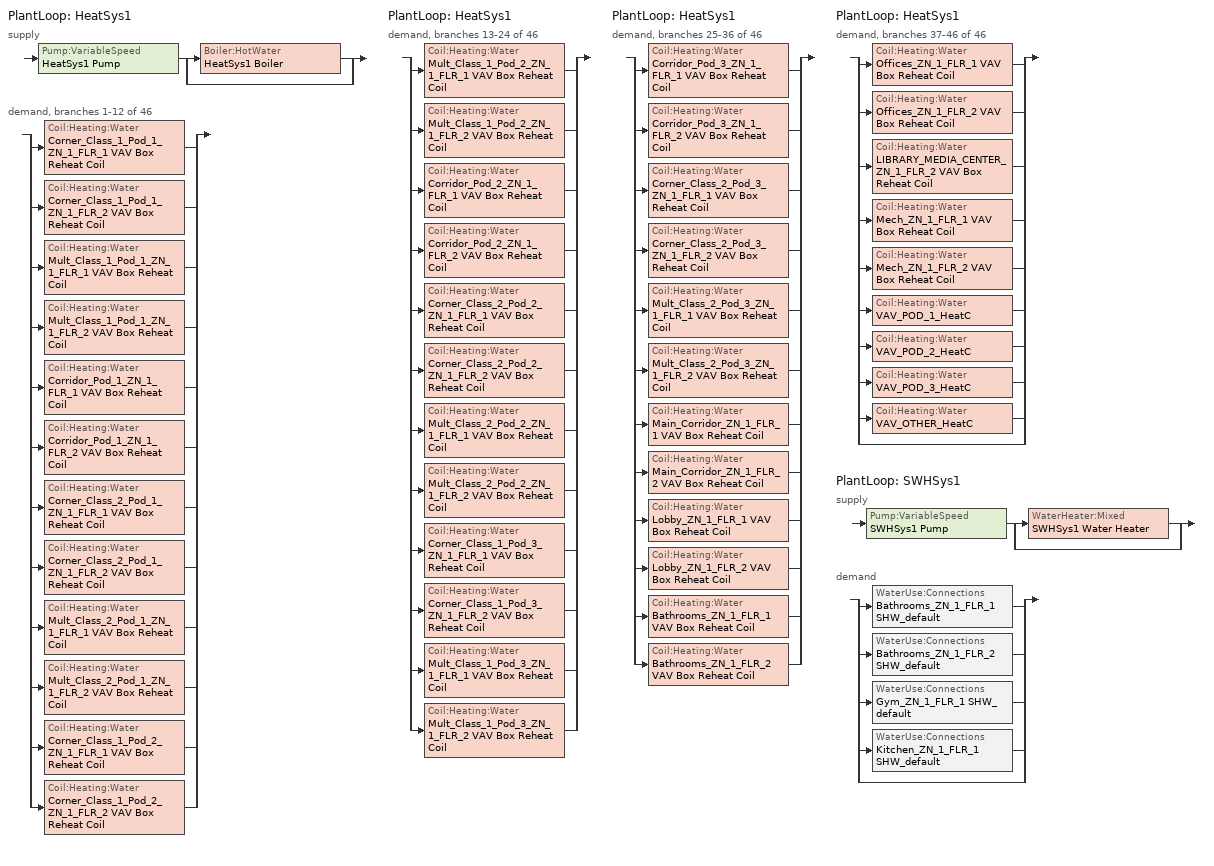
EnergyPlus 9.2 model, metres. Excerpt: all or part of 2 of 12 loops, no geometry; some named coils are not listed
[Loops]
PlantLoop 'HeatSys1'
 supply: Pump:VariableSpeed 'HeatSys1 Pump' > split
  | Boiler:HotWater 'HeatSys1 Boiler'
  | bypass
 demand, branches 1-12 of 46: split
  | Coil:Heating:Water 'Corner_Class_1_Pod_1_ZN_1_FLR_1 VAV Box Reheat Coil'
  | Coil:Heating:Water 'Corner_Class_1_Pod_1_ZN_1_FLR_2 VAV Box Reheat Coil'
  | Coil:Heating:Water 'Mult_Class_1_Pod_1_ZN_1_FLR_1 VAV Box Reheat Coil'
  | Coil:Heating:Water 'Mult_Class_1_Pod_1_ZN_1_FLR_2 VAV Box Reheat Coil'
  | Coil:Heating:Water 'Corridor_Pod_1_ZN_1_FLR_1 VAV Box Reheat Coil'
  | Coil:Heating:Water 'Corridor_Pod_1_ZN_1_FLR_2 VAV Box Reheat Coil'
  | Coil:Heating:Water 'Corner_Class_2_Pod_1_ZN_1_FLR_1 VAV Box Reheat Coil'
  | Coil:Heating:Water 'Corner_Class_2_Pod_1_ZN_1_FLR_2 VAV Box Reheat Coil'
  | Coil:Heating:Water 'Mult_Class_2_Pod_1_ZN_1_FLR_1 VAV Box Reheat Coil'
  | Coil:Heating:Water 'Mult_Class_2_Pod_1_ZN_1_FLR_2 VAV Box Reheat Coil'
  | Coil:Heating:Water 'Corner_Class_1_Pod_2_ZN_1_FLR_1 VAV Box Reheat Coil'
  | Coil:Heating:Water 'Corner_Class_1_Pod_2_ZN_1_FLR_2 VAV Box Reheat Coil'
PlantLoop 'HeatSys1'
 demand, branches 13-24 of 46: split
  | Coil:Heating:Water 'Mult_Class_1_Pod_2_ZN_1_FLR_1 VAV Box Reheat Coil'
  | Coil:Heating:Water 'Mult_Class_1_Pod_2_ZN_1_FLR_2 VAV Box Reheat Coil'
  | Coil:Heating:Water 'Corridor_Pod_2_ZN_1_FLR_1 VAV Box Reheat Coil'
  | Coil:Heating:Water 'Corridor_Pod_2_ZN_1_FLR_2 VAV Box Reheat Coil'
  | Coil:Heating:Water 'Corner_Class_2_Pod_2_ZN_1_FLR_1 VAV Box Reheat Coil'
  | Coil:Heating:Water 'Corner_Class_2_Pod_2_ZN_1_FLR_2 VAV Box Reheat Coil'
  | Coil:Heating:Water 'Mult_Class_2_Pod_2_ZN_1_FLR_1 VAV Box Reheat Coil'
  | Coil:Heating:Water 'Mult_Class_2_Pod_2_ZN_1_FLR_2 VAV Box Reheat Coil'
  | Coil:Heating:Water 'Corner_Class_1_Pod_3_ZN_1_FLR_1 VAV Box Reheat Coil'
  | Coil:Heating:Water 'Corner_Class_1_Pod_3_ZN_1_FLR_2 VAV Box Reheat Coil'
  | Coil:Heating:Water 'Mult_Class_1_Pod_3_ZN_1_FLR_1 VAV Box Reheat Coil'
  | Coil:Heating:Water 'Mult_Class_1_Pod_3_ZN_1_FLR_2 VAV Box Reheat Coil'
PlantLoop 'HeatSys1'
 demand, branches 25-36 of 46: split
  | Coil:Heating:Water 'Corridor_Pod_3_ZN_1_FLR_1 VAV Box Reheat Coil'
  | Coil:Heating:Water 'Corridor_Pod_3_ZN_1_FLR_2 VAV Box Reheat Coil'
  | Coil:Heating:Water 'Corner_Class_2_Pod_3_ZN_1_FLR_1 VAV Box Reheat Coil'
  | Coil:Heating:Water 'Corner_Class_2_Pod_3_ZN_1_FLR_2 VAV Box Reheat Coil'
  | Coil:Heating:Water 'Mult_Class_2_Pod_3_ZN_1_FLR_1 VAV Box Reheat Coil'
  | Coil:Heating:Water 'Mult_Class_2_Pod_3_ZN_1_FLR_2 VAV Box Reheat Coil'
  | Coil:Heating:Water 'Main_Corridor_ZN_1_FLR_1 VAV Box Reheat Coil'
  | Coil:Heating:Water 'Main_Corridor_ZN_1_FLR_2 VAV Box Reheat Coil'
  | Coil:Heating:Water 'Lobby_ZN_1_FLR_1 VAV Box Reheat Coil'
  | Coil:Heating:Water 'Lobby_ZN_1_FLR_2 VAV Box Reheat Coil'
  | Coil:Heating:Water 'Bathrooms_ZN_1_FLR_1 VAV Box Reheat Coil'
  | Coil:Heating:Water 'Bathrooms_ZN_1_FLR_2 VAV Box Reheat Coil'
PlantLoop 'HeatSys1'
 demand, branches 37-46 of 46: split
  | Coil:Heating:Water 'Offices_ZN_1_FLR_1 VAV Box Reheat Coil'
  | Coil:Heating:Water 'Offices_ZN_1_FLR_2 VAV Box Reheat Coil'
  | Coil:Heating:Water 'LIBRARY_MEDIA_CENTER_ZN_1_FLR_2 VAV Box Reheat Coil'
  | Coil:Heating:Water 'Mech_ZN_1_FLR_1 VAV Box Reheat Coil'
  | Coil:Heating:Water 'Mech_ZN_1_FLR_2 VAV Box Reheat Coil'
  | Coil:Heating:Water 'VAV_POD_1_HeatC'
  | Coil:Heating:Water 'VAV_POD_2_HeatC'
  | Coil:Heating:Water 'VAV_POD_3_HeatC'
  | Coil:Heating:Water 'VAV_OTHER_HeatC'
  | bypass
PlantLoop 'SWHSys1'
 supply: Pump:VariableSpeed 'SWHSys1 Pump' > split
  | WaterHeater:Mixed 'SWHSys1 Water Heater'
  | bypass
 demand: split
  | WaterUse:Connections 'Bathrooms_ZN_1_FLR_1 SHW_default'
  | WaterUse:Connections 'Bathrooms_ZN_1_FLR_2 SHW_default'
  | WaterUse:Connections 'Gym_ZN_1_FLR_1 SHW_default'
  | WaterUse:Connections 'Kitchen_ZN_1_FLR_1 SHW_default'
  | bypass
[Sizing:Plant] Loop Type=Heating
Name | Design Loop Exit Temperature | Loop Design Temperature Difference
HeatSys1 | 82.2 | 11.1
SWHSys1 | 60 | 5
[Coil:Heating:Water] Availability Schedule=ALWAYS_ON; UFactor Times Area Value=AUTOSIZE; Maximum Water Flow Rate=AUTOSIZE; Performance Input Method=UFactorTimesAreaAndDesignWaterFlowRate; Rated Capacity=AUTOSIZE; Rated Inlet Water Temperature=82.2; Rated Inlet Air Temperature=16.6; Rated Outlet Water Temperature=71.1; Rated Outlet Air Temperature=32.2
Bathrooms_ZN_1_FLR_1 VAV Box Reheat Coil; Bathrooms_ZN_1_FLR_2 VAV Box Reheat Coil; Corner_Class_1_Pod_1_ZN_1_FLR_1 VAV Box Reheat Coil; Corner_Class_1_Pod_1_ZN_1_FLR_2 VAV Box Reheat Coil; Corner_Class_1_Pod_2_ZN_1_FLR_1 VAV Box Reheat Coil; Corner_Class_1_Pod_2_ZN_1_FLR_2 VAV Box Reheat Coil; Corner_Class_1_Pod_3_ZN_1_FLR_1 VAV Box Reheat Coil; Corner_Class_1_Pod_3_ZN_1_FLR_2 VAV Box Reheat Coil; Corner_Class_2_Pod_1_ZN_1_FLR_1 VAV Box Reheat Coil; Corner_Class_2_Pod_1_ZN_1_FLR_2 VAV Box Reheat Coil; Corner_Class_2_Pod_2_ZN_1_FLR_1 VAV Box Reheat Coil; Corner_Class_2_Pod_2_ZN_1_FLR_2 VAV Box Reheat Coil; Corner_Class_2_Pod_3_ZN_1_FLR_1 VAV Box Reheat Coil; Corner_Class_2_Pod_3_ZN_1_FLR_2 VAV Box Reheat Coil; Corridor_Pod_1_ZN_1_FLR_1 VAV Box Reheat Coil; Corridor_Pod_1_ZN_1_FLR_2 VAV Box Reheat Coil; Corridor_Pod_2_ZN_1_FLR_1 VAV Box Reheat Coil; Corridor_Pod_2_ZN_1_FLR_2 VAV Box Reheat Coil; Corridor_Pod_3_ZN_1_FLR_1 VAV Box Reheat Coil; Corridor_Pod_3_ZN_1_FLR_2 VAV Box Reheat Coil; LIBRARY_MEDIA_CENTER_ZN_1_FLR_2 VAV Box Reheat Coil; Lobby_ZN_1_FLR_1 VAV Box Reheat Coil; Lobby_ZN_1_FLR_2 VAV Box Reheat Coil; Main_Corridor_ZN_1_FLR_1 VAV Box Reheat Coil; Main_Corridor_ZN_1_FLR_2 VAV Box Reheat Coil; Mech_ZN_1_FLR_1 VAV Box Reheat Coil; Mech_ZN_1_FLR_2 VAV Box Reheat Coil; Mult_Class_1_Pod_1_ZN_1_FLR_1 VAV Box Reheat Coil; Mult_Class_1_Pod_1_ZN_1_FLR_2 VAV Box Reheat Coil; Mult_Class_1_Pod_2_ZN_1_FLR_1 VAV Box Reheat Coil; Mult_Class_1_Pod_2_ZN_1_FLR_2 VAV Box Reheat Coil; Mult_Class_1_Pod_3_ZN_1_FLR_1 VAV Box Reheat Coil; Mult_Class_1_Pod_3_ZN_1_FLR_2 VAV Box Reheat Coil; Mult_Class_2_Pod_1_ZN_1_FLR_1 VAV Box Reheat Coil; Mult_Class_2_Pod_1_ZN_1_FLR_2 VAV Box Reheat Coil; Mult_Class_2_Pod_2_ZN_1_FLR_1 VAV Box Reheat Coil; Mult_Class_2_Pod_2_ZN_1_FLR_2 VAV Box Reheat Coil; Mult_Class_2_Pod_3_ZN_1_FLR_1 VAV Box Reheat Coil; Mult_Class_2_Pod_3_ZN_1_FLR_2 VAV Box Reheat Coil; Offices_ZN_1_FLR_1 VAV Box Reheat Coil; Offices_ZN_1_FLR_2 VAV Box Reheat Coil
[Pump:VariableSpeed] Design Maximum Flow Rate=AUTOSIZE; Design Pump Head=179352; Design Power Consumption=AUTOSIZE; Motor Efficiency=0.9; Fraction of Motor Inefficiencies to Fluid Stream=0; Coefficient 1 of the Part Load Performance Curve=0; Coefficient 2 of the Part Load Performance Curve=1; Coefficient 3 of the Part Load Performance Curve=0; Coefficient 4 of the Part Load Performance Curve=0; Design Minimum Flow Rate=0; Pump Control Type=Intermittent
HeatSys1 Pump; SWHSys1 Pump
[Boiler:HotWater]
HeatSys1 Boiler: Fuel Type=NATURALGAS; Nominal Capacity=AUTOSIZE; Nominal Thermal Efficiency=0.705; Efficiency Curve Temperature Evaluation Variable=LeavingBoiler; Design Water Flow Rate=AUTOSIZE; Minimum Part Load Ratio=0; Maximum Part Load Ratio=1.2; Optimum Part Load Ratio=1; Water Outlet Upper Temperature Limit=95; Boiler Flow Mode=LeavingSetpointModulated; Parasitic Electric Load=0; Sizing Factor=1
[WaterHeater:Mixed]
SWHSys1 Water Heater: Tank Volume=3; Setpoint Temperature Schedule=SWHSys1 Water Heater Setpoint Temperature Schedule Name; Deadband Temperature Difference=2; Maximum Temperature Limit=82.2222; Heater Control Type=Cycle; Heater Maximum Capacity=845000; Heater Fuel Type=NATURALGAS; Heater Thermal Efficiency=0.78; Off Cycle Parasitic Fuel Consumption Rate=20; Off Cycle Parasitic Fuel Type=NATURALGAS; Off Cycle Parasitic Heat Fraction to Tank=0.8; On Cycle Parasitic Fuel Type=NATURALGAS; Ambient Temperature Indicator=SCHEDULE; Ambient Temperature Schedule=SWHSys1 Water Heater Ambient Temperature Schedule Name; Off Cycle Loss Coefficient to Ambient Temperature=6; On Cycle Loss Coefficient to Ambient Temperature=6; Use Side Effectiveness=1; Source Side Effectiveness=1; Use Side Design Flow Rate=AUTOSIZE; Source Side Design Flow Rate=AUTOSIZE; Indirect Water Heating Recovery Time=1.5
[PlantLoop] Fluid Type=Water; Minimum Loop Temperature=10; Maximum Loop Flow Rate=AUTOSIZE; Minimum Loop Flow Rate=0; Plant Loop Volume=AUTOSIZE; Load Distribution Scheme=Optimal
Name | Plant Equipment Operation Scheme | Maximum Loop Temperature
HeatSys1 | HeatSys1 Loop Operation Scheme List | 100
SWHSys1 | SWHSys1 Loop Operation Scheme List | 60
[PlantEquipmentList]
HeatSys1 Equipment List: HeatSys1 Boiler
SWHSys1 Equipment List: SWHSys1 Water Heater
[PlantEquipmentOperation:HeatingLoad] Load Range 1 Lower Limit=0; Load Range 1 Upper Limit=1000000000000000
Name | Range 1 Equipment List
HeatSys1 Operation Scheme | HeatSys1 Equipment List
SWHSys1 Operation Scheme | SWHSys1 Equipment List
[PlantEquipmentOperationSchemes] Control Scheme 1 Schedule=PlantOnSched
Name | Control Scheme 1
HeatSys1 Loop Operation Scheme List | HeatSys1 Operation Scheme
SWHSys1 Loop Operation Scheme List | SWHSys1 Operation Scheme
[SetpointManager:Scheduled] Control Variable=Temperature
Name | Schedule | Setpoint Node or NodeList
HeatSys1 Boiler Setpoint Manager | HW-Loop-Temp-Schedule | HeatSys1 Supply Equipment Outlet Node
HeatSys1 Loop Setpoint Manager | HW-Loop-Temp-Schedule | HeatSys1 Supply Outlet Node
SWHSys1 Loop Setpoint Manager | SWHSys1-Loop-Temp-Schedule | SWHSys1 Supply Outlet Node
[WaterUse:Equipment] EndUse Subcategory=SHW_default; Sensible Fraction Schedule=Sensible fract sched; Latent Fraction Schedule=Latent fract sched
Name | Peak Flow Rate | Flow Rate Fraction Schedule | Target Temperature Schedule | Hot Water Supply Temperature Schedule | Zone
Bathrooms_ZN_1_FLR_1 SHW_default | 5.486e-05 | BLDG_SWH_SCH | SHW_default Temp Sched | Hot Supply Temp Sched | Bathrooms_ZN_1_FLR_1
Bathrooms_ZN_1_FLR_2 SHW_default | 5.486e-05 | BLDG_SWH_SCH | SHW_default Temp Sched | Hot Supply Temp Sched | Bathrooms_ZN_1_FLR_2
Gym_ZN_1_FLR_1 SHW_default | 0.0001992 | Showers_SWH_SCH | SHW_default Temp Sched | Hot Supply Temp Sched | Gym_ZN_1_FLR_1
Kitchen_ZN_1_FLR_1 SHW_default | 0.0001399 | BLDG_SWH_SCH | SHW_Kitchen Temp Sched | Kitchen Hot Supply Temp Sched | Kitchen_ZN_1_FLR_1
[WaterUse:Connections]
Name | Water Use Equipment 1
Bathrooms_ZN_1_FLR_1 SHW_default | Bathrooms_ZN_1_FLR_1 SHW_default
Bathrooms_ZN_1_FLR_2 SHW_default | Bathrooms_ZN_1_FLR_2 SHW_default
Gym_ZN_1_FLR_1 SHW_default | Gym_ZN_1_FLR_1 SHW_default
Kitchen_ZN_1_FLR_1 SHW_default | Kitchen_ZN_1_FLR_1 SHW_default
[Schedule:Compact]
ALWAYS_ON; PlantOnSched: Through: 12/31, For: AllDays, Until: 24:00, 1
HW-Loop-Temp-Schedule: Through: 12/31, For: AllDays, Until: 24:00, 67
BLDG_SWH_SCH: Through: 6/15, For: Weekdays SummerDesignDay, Until: 07:00, 0.05, Until: 08:00, 0.1, Until: 09:00, 0.34, Until: 10:00, 0.6, Until: 11:00, 0.63, Until: 12:00, 0.72, Until: 13:00, 0.79, Until: 14:00, 0.83, Until: 15:00, 0.61, Until: 16:00, 0.65, Until: 18:00, 0.1, Until: 19:00, 0.19, Until: 20:00, 0.25, Until: 22:00, 0.22, Until: 23:00, 0.12, Until: 24:00, 0.09, For: Saturday WinterDesignDay, Until: 09:00, 0.03, Until: 13:00, 0.05, Until: 24:00, 0.03, For: Sunday Holidays AllOtherDays, Until: 08:00, 0.03, Until: 14:00, 0.05, Until: 24:00, 0.03, Through: 9/15, For: Weekdays SummerDesignDay, Until: 07:00, 0.05, Until: 18:00, 0.1, Until: 19:00, 0.19, Until: 20:00, 0.25, Until: 22:00, 0.22, Until: 23:00, 0.12, Until: 24:00, 0.09, For: Saturday WinterDesignDay, Until: 09:00, 0.03, Until: 13:00, 0.05, Until: 24:00, 0.03, For: Sunday Holidays AllOtherDays, Until: 08:00, 0.03, Until: 14:00, 0.05, Until: 24:00, 0.03, Through: 12/31, For: Weekdays SummerDesignDay, Until: 07:00, 0.05, Until: 08:00, 0.1, Until: 09:00, 0.34, Until: 10:00, 0.6, Until: 11:00, 0.63, Until: 12:00, 0.72, Until: 13:00, 0.79, Until: 14:00, 0.83, Until: 15:00, 0.61, Until: 16:00, 0.65, Until: 18:00, 0.1, Until: 19:00, 0.19, Until: 20:00, 0.25, Until: 22:00, 0.22, Until: 23:00, 0.12, Until: 24:00, 0.09, For: Saturday WinterDesignDay, Until: 09:00, 0.03, Until: 13:00, 0.05, Until: 24:00, 0.03, For: Sunday Holidays AllOtherDays, Until: 08:00, 0.03, Until: 14:00, 0.05, Until: 24:00, 0.03
Showers_SWH_SCH: Through: 6/30, For: Weekdays SummerDesignDay, Until: 07:00, 0, Until: 08:00, 0.6, Until: 16:00, 0.5, Until: 19:00, 1, Until: 24:00, 0, For: WeekEnds, Until: 10:00, 0, Until: 11:00, 0.4, Until: 16:00, 0.14, Until: 21:00, 0, Until: 22:00, 0.8, Until: 24:00, 0, For: WinterDesignDay Holidays AllOtherDays, Until: 24:00, 0, Through: 9/1, For: Weekdays SummerDesignDay, Until: 08:00, 0, Until: 09:00, 0.3, Until: 16:00, 0.1, Until: 24:00, 0, For: WeekEnds WinterDesignDay Holidays AllOtherDays, Until: 24:00, 0, Through: 12/31, For: Weekdays SummerDesignDay, Until: 07:00, 0, Until: 08:00, 0.6, Until: 16:00, 0.5, Until: 19:00, 1, Until: 24:00, 0, For: WeekEnds, Until: 10:00, 0, Until: 11:00, 0.4, Until: 16:00, 0.14, Until: 21:00, 0, Until: 22:00, 0.8, Until: 24:00, 0, For: WinterDesignDay Holidays AllOtherDays, Until: 24:00, 0
Latent fract sched: Through: 12/31, For: AllDays, Until: 24:00, 0.05
Sensible fract sched: Through: 12/31, For: AllDays, Until: 24:00, 0.2
Hot Supply Temp Sched; SHW_default Temp Sched: Through: 12/31, For: AllDays, Until: 24:00, 43.3
Kitchen Hot Supply Temp Sched; SHW_Kitchen Temp Sched: Through: 12/31, For: AllDays, Until: 24:00, 49
SWHSys1 Water Heater Ambient Temperature Schedule Name: Through: 12/31, For: AllDays, Until: 24:00, 22
SWHSys1 Water Heater Setpoint Temperature Schedule Name; SWHSys1-Loop-Temp-Schedule: Through: 12/31, For: AllDays, Until: 24:00, 60
